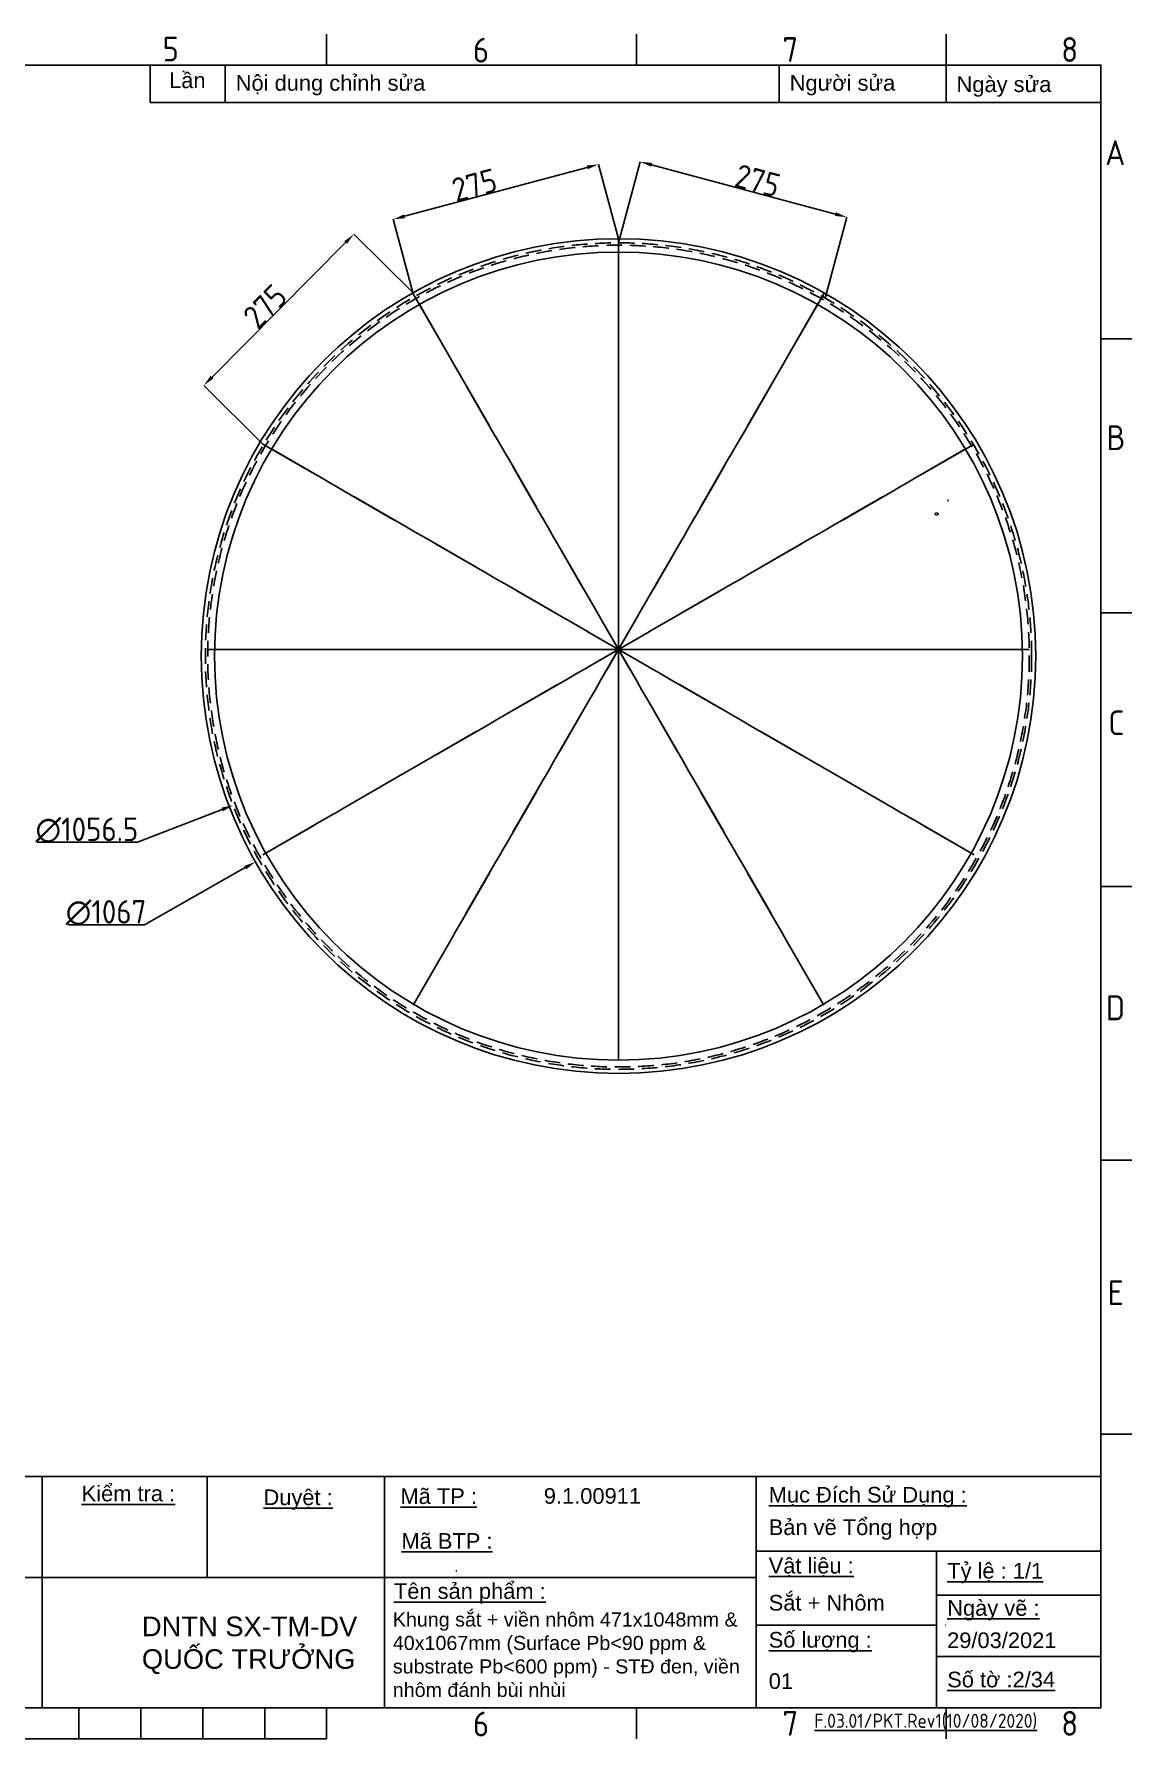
# Model space of a CAD drawing. Header units: millimetres. Extents: x -205945 to -46279, y 28253 to 108078.
# Drawn here: x -70909 to -69505, y 32863 to 35042 of the extents above; entities that cross this region are included whole.
import ezdxf

# ---------------------------------------------------------------- set-up
doc = ezdxf.new("R2010")
doc.units = ezdxf.units.MM
doc.header["$PDMODE"] = 2
for name, pattern in [('CENTERX2', [4, 2.5, -0.5, 0.5, -0.5]), ('CONTPVMNIL', [0]), ('DASHEDX2', [1.5, 1, -0.5])]:
    doc.linetypes.add(name, pattern=pattern)
doc.layers.get('0').update_dxf_attribs({"linetype": 'CONTPVMNIL'})
doc.layers.get('DEFPOINTS').update_dxf_attribs({"color": 6})
for name, color, linetype in [('CENTER', 1, 'CENTERX2'), ('FRAME050', 6, 'Continuous'), ('hatch', 4, 'DASHEDX2'), ('MAIN', 7, 'Continuous')]:
    doc.layers.add(name, color=color, linetype=linetype)
doc.styles.add('ISOCP', font='isocp')
doc.styles.add('SLDTEXTSTYLE3', font='TXT', dxfattribs={"width": 0.65, "bigfont": 'bigfont'})
doc.styles.get("Standard").update_dxf_attribs({"font": 'isocp.shx'})
doc.dimstyles.new('Dim20$0', dxfattribs={"dimtxt": 20, "dimasz": 10, "dimexe": 0, "dimexo": 0, "dimgap": 0.6, "dimtad": 1, "dimtoh": 1, "dimdsep": 46, "dimtxsty": 'ISOCP', "dimcen": 0, "dimclrd": 3, "dimclre": 3, "dimclrt": 7, "dimadec": 3, "dimazin": 2, "dimtp": 0.05, "dimtm": 0.05, "dimtfac": 0.7, "dimtofl": 0, "dimtmove": 0, "dimatfit": 3, "dimfxl": 0, "dimtolj": 1, "dimarcsym": 0})
doc.dimstyles.new('Dim20$3', dxfattribs={"dimtxt": 20, "dimasz": 10, "dimexe": 0, "dimexo": 0, "dimgap": 0.6, "dimtad": 1, "dimtoh": 1, "dimdsep": 46, "dimtxsty": 'ISOCP', "dimcen": 0, "dimclrd": 3, "dimclre": 3, "dimclrt": 7, "dimadec": 3, "dimazin": 2, "dimtp": 0.05, "dimtm": 0.05, "dimtfac": 0.7, "dimtofl": 0, "dimtmove": 0, "dimatfit": 3, "dimfxl": 0, "dimtolj": 1, "dimarcsym": 0})

# ---------------------------------------------------------------- blocks, each defined once
blk = doc.blocks.new('ẢERHAEEH')
at = {"layer": 'FRAME050'}
for p, q in [((-102.96, 213.96), (-102.96, 217.92)), ((-63.36, 213.96), (-63.36, 217.92)), ((-23.76, 213.96), (-23.76, 217.92)), ((0, 178.96), (-3.96, 178.96)), ((0, 143.96), (-3.96, 143.96)), ((-3.96, 108.96), (0, 108.96)), ((0, 73.96), (-3.96, 73.96)), ((0, 38.96), (-3.96, 38.96)), ((-134.64, 0), (-134.64, 3.96)), ((-126.72, 0), (-126.72, 3.96)), ((-118.8, 0), (-118.8, 3.96)), ((-110.88, 0), (-110.88, 3.96)), ((-102.96, 0), (-102.96, 3.96)), ((-63.36, 0), (-63.36, 3.96)), ((-23.76, 0), (-23.76, 3.96)), ((-182.16, 0), (-102.96, 0))]:
    blk.add_line(p, q, dxfattribs=at)
at = {"layer": 'MAIN', "color": 7, "linetype": 'Continuous'}
blk.add_lwpolyline([(-300.96, 213.96), (-3.96, 213.96), (-3.96, 3.96), (-300.96, 3.96)], close=True, dxfattribs=at)
at = {"layer": 'FRAME050', "style": 'ISOCP'}
for s, p in [('5', (-123.93, 214.42)), ('6', (-84.25, 214.28)), ('7', (-44.67, 214.36)), ('8', (-9.03, 214.36)), ('A', (-3.41, 201.17)), ('B', (-3.25, 164.74)), ('C', (-3.01, 128.3)), ('D', (-3.34, 91.87)), ('E', (-3.09, 55.44)), ('6', (-84.25, 0.32)), ('7', (-44.67, 0.4)), ('8', (-9.03, 0.4))]:
    blk.add_text(s, height=3.17, dxfattribs=at).set_placement(p)
blk = doc.blocks.new('*D487')
at = {"color": 3, "lineweight": -2, "ltscale": 30, "transparency": 16777216}
for p, q in [((-70767.7, 33903.6), (-70638.6, 33976.7)), ((-70864.7, 33903.6), (-70767.7, 33903.6))]:
    blk.add_line(p, q, dxfattribs=at)
at = {"color": 3, "ltscale": 30, "transparency": 16777216}
blk.add_solid([(-70639.9, 33978.9), (-70637.4, 33974.5), (-70625.6, 33984.1)], dxfattribs=at)
at = {"layer": 'DEFPOINTS', "color": 0, "ltscale": 30, "transparency": 16777216}
for p in [(-69697.3, 34510.2), (-70625.6, 33984.1)]:
    blk.add_point(p, dxfattribs=at)
at = {"color": 7, "ltscale": 30, "transparency": 16777216, "insert": (-70816.7, 33919.2), "char_height": 30, "attachment_point": 5, "style": 'ISOCP'}
blk.add_mtext('\\A1;∅1067', dxfattribs=at)
blk = doc.blocks.new('*D488')
at = {"color": 3, "lineweight": -2, "ltscale": 30, "transparency": 16777216}
for p, q in [((-70776.5, 34009.1), (-70668.1, 34051)), ((-70904.8, 34009.1), (-70776.5, 34009.1))]:
    blk.add_line(p, q, dxfattribs=at)
at = {"color": 3, "ltscale": 30, "transparency": 16777216}
blk.add_solid([(-70669, 34053.4), (-70667.2, 34048.7), (-70654.1, 34056.5)], dxfattribs=at)
at = {"layer": 'DEFPOINTS', "color": 0, "ltscale": 30, "transparency": 16777216}
for p in [(-69668.8, 34437.8), (-70654.1, 34056.5)]:
    blk.add_point(p, dxfattribs=at)
at = {"color": 7, "ltscale": 30, "transparency": 16777216, "insert": (-70841.2, 34024.7), "char_height": 30, "attachment_point": 5, "style": 'ISOCP'}
blk.add_mtext('\\A1;∅1056.5', dxfattribs=at)
blk = doc.blocks.new('*U351')
at = {"layer": 'CENTER', "ltscale": 30}
blk.add_line((0, 0), (0, 1050), dxfattribs=at)
blk = doc.blocks.new('*U352')
at = {"color": 0, "linetype": 'ByBlock', "lineweight": -2, "transparency": 16777216}
blk.add_blockref('*U351', (-89141.9, 43003.4), dxfattribs=at)
for p, rotation in [((-89141.9, 44053.4), 180), ((-88879.4, 43073.7), 30), ((-88879.4, 43983.1), 150), ((-89404.4, 43983.1), 210), ((-89404.4, 43073.7), 329.9999999999999), ((-88687.2, 43265.9), 59.99999999999996), ((-88687.2, 43790.9), 120), ((-89596.6, 43790.9), 240), ((-89596.6, 43265.9), 300.0000000000001), ((-88616.9, 43528.4), 90), ((-89666.9, 43528.4), 270)]:
    blk.add_blockref('*U351', p, dxfattribs=dict(at, rotation=rotation))
blk = doc.blocks.new('*D489')
at = {"color": 3, "lineweight": -2, "ltscale": 30, "transparency": 16777216}
for p, q in [((-70161.4, 34775.4), (-70133.7, 34879)), ((-70119.2, 34875.1), (-69884, 34812.1)), ((-69897.3, 34704.6), (-69869.6, 34808.2))]:
    blk.add_line(p, q, dxfattribs=at)
at = {"color": 3, "ltscale": 30, "transparency": 16777216}
for points in [[(-70118.5, 34877.5), (-70119.8, 34872.7), (-70133.7, 34879)], [(-69883.4, 34814.5), (-69884.7, 34809.7), (-69869.6, 34808.2)]]:
    blk.add_solid(points, dxfattribs=at)
at = {"layer": 'DEFPOINTS', "color": 0, "ltscale": 30, "transparency": 16777216}
for p in [(-69869.6, 34808.2), (-70161.4, 34775.4), (-69897.3, 34704.6)]:
    blk.add_point(p, dxfattribs=at)
at = {"color": 7, "ltscale": 30, "transparency": 16777216, "insert": (-69983.6, 34854.9), "char_height": 30, "attachment_point": 5, "rotation": 345, "style": 'ISOCP'}
blk.add_mtext('\\A1;275', dxfattribs=at)
blk = doc.blocks.new('*D490')
at = {"color": 3, "lineweight": -2, "ltscale": 30, "transparency": 16777216}
for p, q in [((-70201.4, 34871.8), (-70434.9, 34809.3)), ((-70161.4, 34780.6), (-70186.9, 34875.7)), ((-70423.9, 34710.3), (-70449.4, 34805.4))]:
    blk.add_line(p, q, dxfattribs=at)
at = {"color": 3, "ltscale": 30, "transparency": 16777216}
for points in [[(-70202.1, 34874.2), (-70200.8, 34869.4), (-70186.9, 34875.7)], [(-70435.6, 34811.7), (-70434.3, 34806.8), (-70449.4, 34805.4)]]:
    blk.add_solid(points, dxfattribs=at)
at = {"layer": 'DEFPOINTS', "color": 0, "ltscale": 30, "transparency": 16777216}
for p in [(-70449.4, 34805.4), (-70161.4, 34780.6), (-70423.9, 34710.3)]:
    blk.add_point(p, dxfattribs=at)
at = {"color": 7, "ltscale": 30, "transparency": 16777216, "insert": (-70345.7, 34849.3), "char_height": 30, "attachment_point": 5, "rotation": 15, "style": 'ISOCP'}
blk.add_mtext('\\A1;275', dxfattribs=at)
blk = doc.blocks.new('*D491')
at = {"color": 3, "lineweight": -2, "ltscale": 30, "transparency": 16777216}
for p, q in [((-70424.2, 34711.4), (-70499.8, 34786.4)), ((-70510.4, 34775.8), (-70681.1, 34603.8)), ((-70616.1, 34518.1), (-70691.7, 34593.1))]:
    blk.add_line(p, q, dxfattribs=at)
at = {"color": 3, "ltscale": 30, "transparency": 16777216}
for points in [[(-70512.1, 34777.5), (-70508.6, 34774), (-70499.8, 34786.4)], [(-70682.9, 34605.5), (-70679.3, 34602), (-70691.7, 34593.1)]]:
    blk.add_solid(points, dxfattribs=at)
at = {"layer": 'DEFPOINTS', "color": 0, "ltscale": 30, "transparency": 16777216}
for p in [(-70424.2, 34711.4), (-70691.7, 34593.1), (-70616.1, 34518.1)]:
    blk.add_point(p, dxfattribs=at)
at = {"color": 7, "ltscale": 30, "transparency": 16777216, "insert": (-70613.3, 34694.2), "char_height": 30, "attachment_point": 5, "rotation": 45.2111, "style": 'ISOCP'}
blk.add_mtext('\\A1;275', dxfattribs=at)

msp = doc.modelspace()

# ---------------------------------------------------------------- linework, layer by layer
at = {"color": 0, "linetype": 'Continuous', "lineweight": 0, "extrusion": (0, 0.865351, 0.501167)}
msp.add_line((-69739.773, 34444.518, 0), (-69739.773, 34447.115, 0), dxfattribs=at)
for p, q in [((-70687.216, 33198.51), (-70687.216, 33069.484)), ((-69985.33, 33102.984), (-69985.33, 33198.51)), ((-71102.267, 33069.484), (-70460.707, 33069.484)), ((-70898.313, 33077.687), (-70898.313, 32902.581)), ((-70369.582, 33077.687), (-70368.299, 33077.687)), ((-69754.928, 33046.712), (-69544.619, 33046.712)), ((-69754.928, 32968.284), (-69544.619, 32968.284))]:
    msp.add_line(p, q)
at = {"ltscale": 3}
msp.add_line((-70460.707, 33069.484), (-69985.33, 33069.484), dxfattribs=at)
at = {"linetype": 'ByBlock'}
msp.add_line((-69754.928, 33008.181), (-69754.928, 32902.581), dxfattribs=at)
at = {"ltscale": 30}
for radius in [533.5, 516.5]:
    msp.add_circle((-70161.444, 34247.118, 0), radius, dxfattribs=at)
at = {"color": 0, "linetype": 'Continuous', "lineweight": 0, "extrusion": (1.33279e-16, -5.55112e-17, -1)}
msp.add_ellipse((-69754.695, 34428.734, 0), major_axis=(2.5, 0), ratio=0.50116692, start_param=-4.093090781137289, end_param=2.190094526042297, dxfattribs=at)
at = {"layer": 'CENTER', "ltscale": 30}
msp.add_line((-70161.444, 34763.618, 0), (-70161.444, 33730.618, 0), dxfattribs=at)
at = {"layer": 'hatch', "ltscale": 20}
for radius in [528.25, 525.25]:
    msp.add_circle((-70161.444, 34247.118, 0), radius, dxfattribs=at)
at = {"layer": 'MAIN'}
for p, q in [((-70760.24, 34954.581), (-70760.24, 35002.581)), ((-70664.24, 34954.581), (-70664.24, 35002.581)), ((-69955.963, 34954.581), (-69955.963, 35002.581)), ((-69742.619, 34954.581), (-69742.619, 35002.581)), ((-70760.24, 34954.581), (-69544.619, 34954.581)), ((-71102.267, 33198.51), (-69544.619, 33198.51)), ((-70898.313, 33077.687), (-70898.313, 33198.51)), ((-70460.707, 33102.984), (-70460.707, 33198.51)), ((-70460.707, 33008.181), (-70460.707, 33102.984)), ((-69985.33, 33102.984), (-69544.619, 33102.984)), ((-69985.33, 33008.181), (-69985.33, 33102.984)), ((-69754.928, 33008.181), (-69754.928, 33102.984)), ((-70460.707, 32902.581), (-70460.707, 33008.181)), ((-69985.33, 33008.181), (-69754.928, 33008.181)), ((-69985.33, 32902.581), (-69985.33, 33008.181)), ((-69743.423, 33008.181), (-69743.003, 33008.181))]:
    msp.add_line(p, q, dxfattribs=at)

# ---------------------------------------------------------------- block references
at = {"xscale": 10, "yscale": 10, "zscale": 10}
msp.add_blockref('ẢERHAEEH', (-69505.019, 32862.981), dxfattribs=at)
msp.add_blockref('*U352', (18980.448, -9272.783, 0))

# ---------------------------------------------------------------- texts
at = {"attachment_point": 1}
for s, insert, char_height, width in [('{\\fArial|b0|i0|c0|p34;Lần}', (-70736.073, 34993.114), 20, 24.50884), ('{\\fArial|b0|i0|c0|p34;29/03/2021}', (-69741.319, 32999.127), 20, 11.98235), ('{\\LF.03.01/PKT.Rev1(10/08/2020)}', (-69910.943, 32895.124), 18, 28.97216)]:
    msp.add_mtext(s, dxfattribs=dict(at, insert=insert, char_height=char_height, width=width))
at = {"color": 0, "attachment_point": 1, "style": 'SLDTEXTSTYLE3'}
for s, insert, char_height, width in [('{\\fArial|b0|i0|c0|p34;\\W1;\\C256;Nội dung chỉnh sửa}', (-70650.841, 34989.808), 20, 366.50686), ('{\\fArial|b0|i0|c0|p34;\\W1;\\C256;Người sửa}', (-69942.564, 34989.808), 20, 366.50686), ('{\\fArial|b0|i0|c0|p34;\\W1;\\C256;Ngày sửa}', (-69729.221, 34988.074), 20, 366.50686), ('{\\fArial|b0|i0|c0|p34;\\W1;\\L\\C256;Kiểm tra :}', (-70847.846, 33186.682), 20, 138.94161), ('{\\fArial|b0|i0|c0|p34;\\W1;\\L\\C256;Duyệt :}', (-70615.373, 33181.838), 20, 138.94161), ('{\\fArial|b0|i0|c0|p34;\\W1;\\L\\C256;Mã TP :}', (-70440.233, 33183.269), 20, 138.94161), ('{\\fArial|b0|i0|c0|p34;\\W1;\\C256;9.1.00911}', (-70256.945, 33183.561), 20, 138.94161), ('{\\fArial|b0|i0|c0|p34;\\W1;\\L\\C256;Mục Đích Sử Dụng :}', (-69969.391, 33185.09), 20, 265.20084), ('{\\fArial|b0|i0|c0|p34;\\W1;\\C256;Bản vẽ Tổng hợp}', (-69969.391, 33143.557), 20, 265.20084), ('{\\fArial|b0|i0|c0|p34;\\W1;\\L\\C256;Mã BTP :}', (-70438.949, 33126.015), 20, 138.94161), ('{\\fArial|b0|i0|c0|p34;\\W1;\\L\\C256;Vật liệu :}', (-69969.391, 33094.464), 20, 138.94161), ('{\\fArial|b0|i0|c0|p34;\\W1;\\L\\C256;Tỷ lệ : 1/1}', (-69741.148, 33087.943), 20, 138.94161), ('{\\fArial|b0|i0|c0|p34;\\W1;\\L\\C256;Tên sản phẩm :}', (-70448.601, 33061.955), 20, 203.56136), ('{\\fArial|b0|i0|c0|p34;\\W1;\\C256;Sắt + Nhôm}', (-69969.391, 33047.062), 20, 170.94556), ('{\\fArial|b0|i0|c0|p34;\\W1;\\L\\C256;Ngày vẽ :}', (-69741.148, 33040.365), 20, 138.94161), ('{\\fArial|b0|i0|c0|p34;\\W1;\\C256;DNTN SX-TM-DV QUỐC TRƯỞNG}', (-70770.85, 33019.289), 25, 372.53153), ('{\\fArial|b0|i0|c0|p34;\\W1;\\C256;Khung sắt + viền nhôm 471x1048mm & 40x1067mm (Surface Pb<90 ppm & substrate Pb<600 ppm) - STĐ đen, viền nhôm đánh bùi nhùi }', (-70450.009, 33024.638, 0), 18, 470.24359), ('{\\fArial|b0|i0|c0|p34;\\W1;\\L\\C256;Số lượng :}', (-69969.391, 32999.66), 20, 138.94161), ('{\\fArial|b0|i0|c0|p34;\\W1;\\L\\C256;Số tờ :2/34}', (-69741.148, 32948.895), 20, 162.6988), ('{\\fArial|b0|i0|c0|p34;\\W1;\\C256;01}', (-69969.391, 32946.86), 20, 138.94161)]:
    msp.add_mtext(s, dxfattribs=dict(at, insert=insert, char_height=char_height, width=width))

# ---------------------------------------------------------------- dimensions: what is measured, and where the dimension line sits
at = {"ltscale": 30}
for base, p1, p2, angle, picture, middle in [((-70449.423, 34805.368, 0), (-70161.444, 34780.618, 0), (-70423.944, 34710.281, 0), 195, '*D490', (-70341.639, 34834.249, 0)), ((-69869.553, 34808.221, 0), (-70161.444, 34775.368, 0), (-69897.319, 34704.595, 0), 345, '*D489', (-69987.66, 34839.867, 0)), ((-70691.667, 34593.122, 0), (-70424.244, 34711.4, 0), (-70616.107, 34518.118, 0), 225.211142, '*D491', (-70602.264, 34683.186, 0))]:
    dim = msp.add_linear_dim(base=base, p1=p1, p2=p2, angle=angle, text='275', dimstyle='Dim20$0', override={"dimtxt": 30, "dimasz": 15, "dimtoh": 1}, dxfattribs=at)
    dim.commit()
    dim.dimension.update_dxf_attribs({"geometry": picture, "text_midpoint": middle, "dimtype": 161})
for p1, p2, picture, middle in [((-69697.293, 34510.15, 0), (-70625.595, 33984.085, 0), '*D487', (-70816.661, 33903.576, 0)), ((-69668.803, 34437.783, 0), (-70654.085, 34056.452, 0), '*D488', (-70841.153, 34009.062, 0))]:
    dim = msp.add_diameter_dim_2p(p1=p1, p2=p2, dimstyle='Dim20$3', override={"dimtxt": 30, "dimasz": 15}, dxfattribs=at)
    dim.commit()
    dim.dimension.update_dxf_attribs({"geometry": picture, "text_midpoint": middle, "dimtype": 163})

doc.saveas('drawing.dxf')
